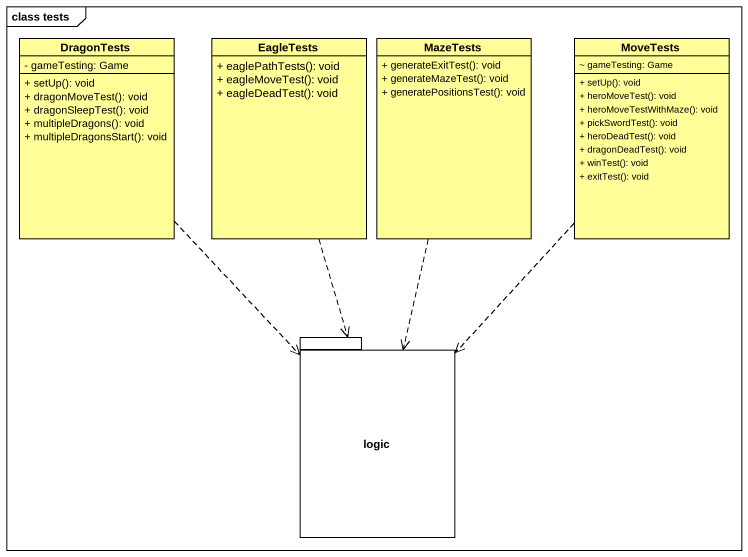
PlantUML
@startuml
mainframe class tests
hide circle
hide empty members
skinparam classAttributeIconSize 0
class DragonTests #FFFE99 {
  - gameTesting: Game
  + setUp(): void
  + dragonMoveTest(): void
  + dragonSleepTest(): void
  + multipleDragons(): void
  + multipleDragonsStart(): void
}
class EagleTests #FFFE99 {
  + eaglePathTests(): void
  + eagleMoveTest(): void
  + eagleDeadTest(): void
}
class MazeTests #FFFE99 {
  + generateExitTest(): void
  + generateMazeTest(): void
  + generatePositionsTest(): void
}
class MoveTests #FFFE99 {
  ~ gameTesting: Game
  + setUp(): void
  + heroMoveTest(): void
  + heroMoveTestWithMaze(): void
  + pickSwordTest(): void
  + heroDeadTest(): void
  + dragonDeadTest(): void
  + winTest(): void
  + exitTest(): void
}
package logic {
}
DragonTests ..> logic
EagleTests ..> logic
MazeTests ..> logic
MoveTests ..> logic
@enduml
